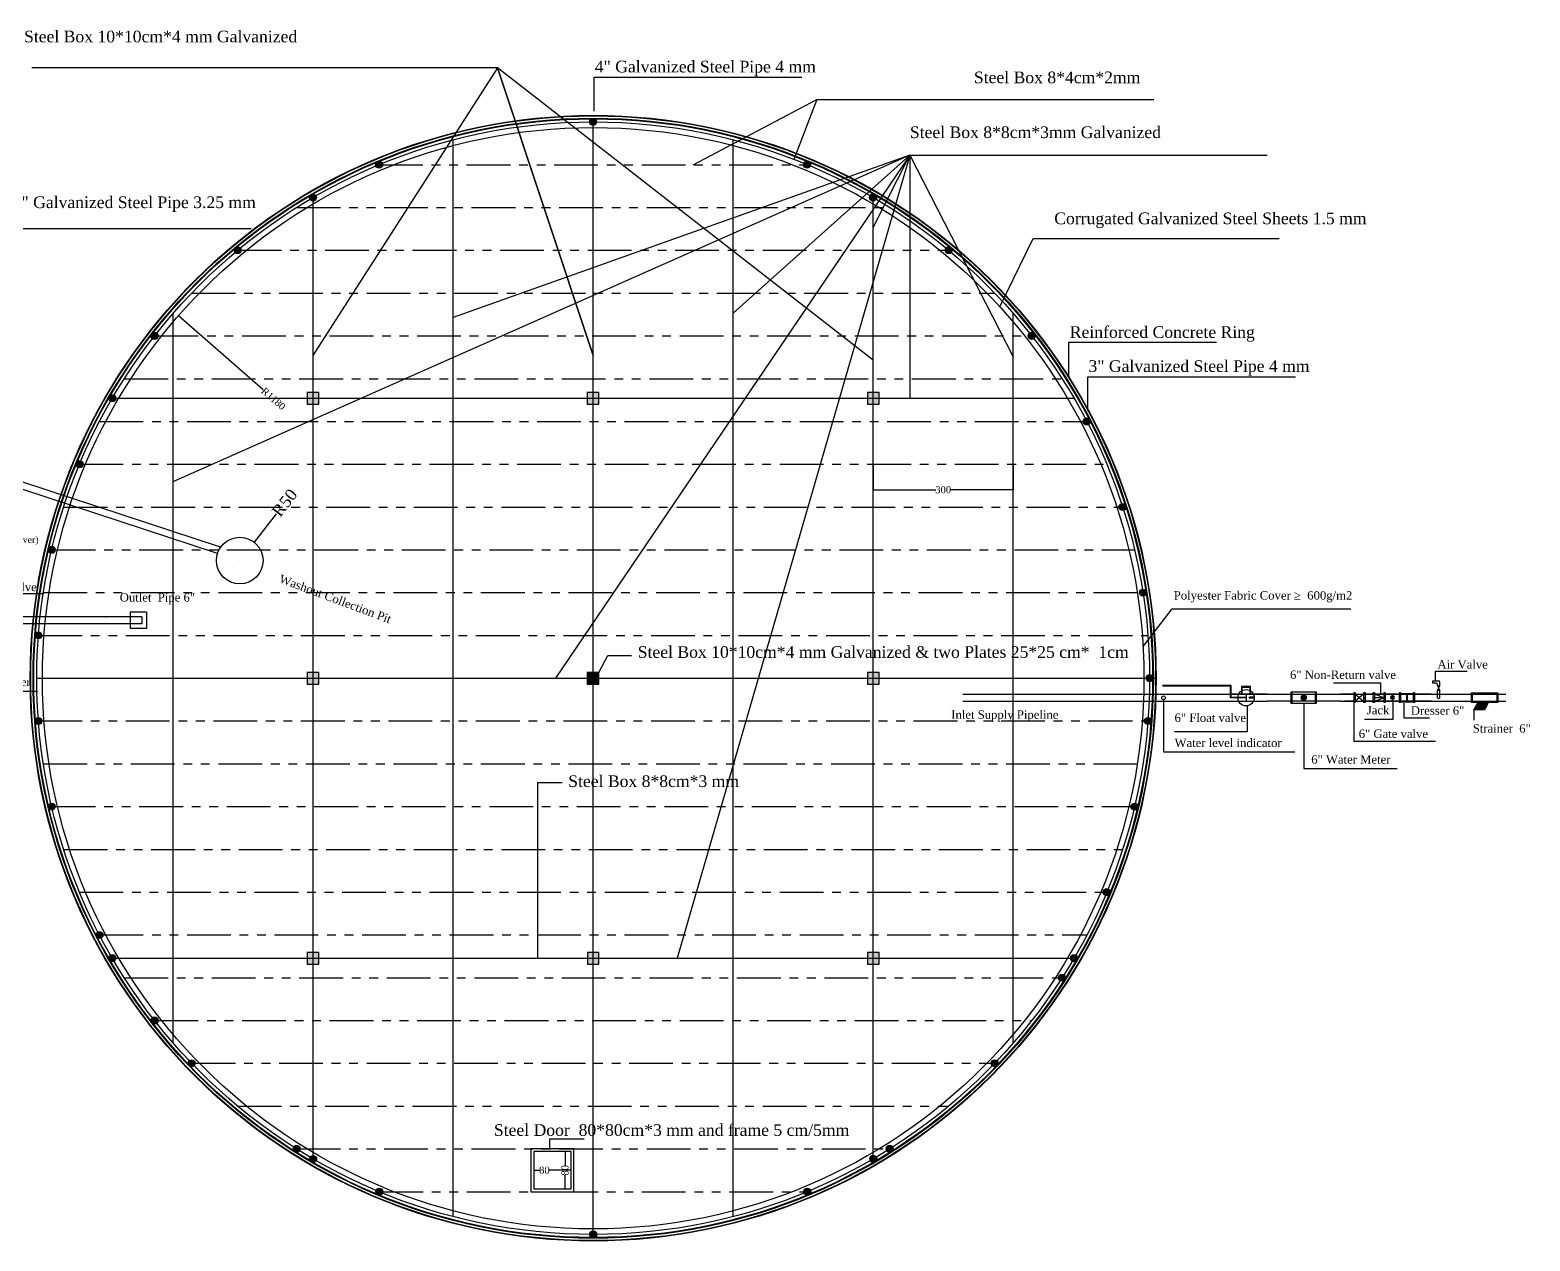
# Model space of a CAD drawing. Header units: centimetres. Extents: x 19229 to 51025, y 9487 to 24710.
# Drawn here: x 20858 to 24071, y 11426 to 14021 of the extents above; entities that cross this region are included whole.
import ezdxf

# ---------------------------------------------------------------- set-up
doc = ezdxf.new("R2010")
doc.units = ezdxf.units.CM
doc.linetypes.add('PHANTOM2', pattern=[1.25, 0.625, -0.125, 0.125, -0.125, 0.125, -0.125])
doc.layers.get('0').update_dxf_attribs({"linetype": 'CONTINUOUS'})
doc.layers.get('DEFPOINTS').update_dxf_attribs({"linetype": 'CONTINUOUS'})
doc.layers.add('DIM6', color=180, linetype='CONTINUOUS')
doc.styles.add('style2', font='times.ttf', dxfattribs={"height": 15})
doc.styles.add('style3', font='times.ttf', dxfattribs={"height": 25})
doc.dimstyles.get("Standard").update_dxf_attribs({"dimtxt": 15, "dimasz": 0.18, "dimexe": 0.18, "dimexo": 0.0625, "dimgap": 0.09, "dimtad": 0, "dimdec": 0, "dimzin": 0, "dimdsep": 46, "dimtxsty": 'style2', "dimcen": 0.09, "dimadec": 0, "dimazin": 0, "dimtfac": 1, "dimtdec": 0, "dimtofl": 0, "dimtmove": 0, "dimatfit": 3, "dimfxl": 1, "dimtolj": 1, "dimtzin": 0, "dimarcsym": 0})

# ---------------------------------------------------------------- blocks, each defined once
blk = doc.blocks.new('*D17')
at = {"color": 0, "lineweight": -2, "transparency": 16777216}
for p, q in [((21384.9, 12984.1), (21337.9, 12923.6)), ((21307, 12884), (21307.2, 12884)), ((21307.1, 12883.9), (21307.1, 12884.1))]:
    blk.add_line(p, q, dxfattribs=at)
at = {"color": 0, "transparency": 16777216}
blk.add_solid([(21337.9, 12923.6), (21337.9, 12923.6), (21337.8, 12923.5)], dxfattribs=at)
at = {"layer": 'DEFPOINTS', "color": 0, "transparency": 16777216}
for p in [(21337.8, 12923.5), (21307.1, 12884)]:
    blk.add_point(p, dxfattribs=at)
at = {"color": 0, "transparency": 16777216, "insert": (21403.2, 13007.7), "char_height": 25, "attachment_point": 5, "rotation": 52.1678, "style": 'style3'}
blk.add_mtext('\\A1;R50', dxfattribs=at)
blk = doc.blocks.new('*D18')
at = {"color": 0, "lineweight": -2, "transparency": 16777216}
blk.add_line((21357.3, 13249.9), (21175.9, 13408.6), dxfattribs=at)
at = {"color": 0, "transparency": 16777216}
blk.add_solid([(21176, 13408.6), (21175.9, 13408.5), (21175.8, 13408.7)], dxfattribs=at)
at = {"layer": 'DEFPOINTS', "color": 0, "transparency": 16777216}
for p in [(21175.8, 13408.7), (22064.1, 12631.9)]:
    blk.add_point(p, dxfattribs=at)
at = {"color": 0, "transparency": 16777216, "insert": (21379.2, 13230.8), "char_height": 15, "attachment_point": 5, "rotation": 318.8301, "style": 'style2'}
blk.add_mtext('\\A1;R1180', dxfattribs=at)
blk = doc.blocks.new('*D38')
at = {"color": 0, "lineweight": -2, "ltscale": 20, "transparency": 16777216}
for p, q in [((21936.8, 11577.5), (21936.8, 11577.8)), ((21936.9, 11577.7), (21949.6, 11577.7)), ((22016.6, 11577.7), (21969.8, 11577.7)), ((22016.8, 11577.5), (22016.8, 11577.8))]:
    blk.add_line(p, q, dxfattribs=at)
at = {"color": 0, "ltscale": 20, "transparency": 16777216}
for points in [[(21936.9, 11577.7), (21936.9, 11577.6), (21936.8, 11577.7)], [(22016.6, 11577.7), (22016.6, 11577.6), (22016.8, 11577.7)]]:
    blk.add_solid(points, dxfattribs=at)
at = {"layer": 'DEFPOINTS', "color": 0, "ltscale": 20, "transparency": 16777216}
for p in [(21936.8, 11577.4), (22016.8, 11577.7), (22016.8, 11577.4)]:
    blk.add_point(p, dxfattribs=at)
at = {"color": 0, "ltscale": 20, "transparency": 16777216, "insert": (21959.7, 11577.7), "char_height": 15, "attachment_point": 5, "style": 'style2'}
blk.add_mtext('\\A1;80', dxfattribs=at)
blk = doc.blocks.new('*D39')
at = {"color": 0, "lineweight": -2, "ltscale": 20, "transparency": 16777216}
for p, q in [((22003.9, 11617.4), (22003.8, 11617.4)), ((22003.9, 11617.2), (22003.9, 11587.5)), ((22003.9, 11537.4), (22003.8, 11537.4)), ((22003.9, 11537.6), (22003.9, 11567.3))]:
    blk.add_line(p, q, dxfattribs=at)
at = {"color": 0, "ltscale": 20, "transparency": 16777216}
for points in [[(22003.9, 11617.2), (22004, 11617.2), (22003.9, 11617.4)], [(22003.9, 11537.6), (22004, 11537.6), (22003.9, 11537.4)]]:
    blk.add_solid(points, dxfattribs=at)
at = {"layer": 'DEFPOINTS', "color": 0, "ltscale": 20, "transparency": 16777216}
for p in [(22003.9, 11617.4), (22003.9, 11537.4), (22003.9, 11537.4)]:
    blk.add_point(p, dxfattribs=at)
at = {"color": 0, "ltscale": 20, "transparency": 16777216, "insert": (22003.9, 11577.4), "char_height": 15, "attachment_point": 5, "rotation": 90, "style": 'style2'}
blk.add_mtext('\\A1;80', dxfattribs=at)
blk = doc.blocks.new('*D40')
at = {"color": 0, "lineweight": -2, "ltscale": 20, "transparency": 16777216}
for p, q in [((22664, 13090.3), (22664, 13035.5)), ((22964, 13090.3), (22964, 13035.5)), ((22664.2, 13035.7), (22798.2, 13035.7)), ((22963.8, 13035.7), (22829.9, 13035.7))]:
    blk.add_line(p, q, dxfattribs=at)
at = {"color": 0, "ltscale": 20, "transparency": 16777216}
for points in [[(22664.2, 13035.7), (22664.2, 13035.6), (22664, 13035.7)], [(22963.8, 13035.7), (22963.8, 13035.6), (22964, 13035.7)]]:
    blk.add_solid(points, dxfattribs=at)
at = {"layer": 'DEFPOINTS', "color": 0, "ltscale": 20, "transparency": 16777216}
for p in [(22664, 13090.4), (22964, 13090.4), (22964, 13035.7)]:
    blk.add_point(p, dxfattribs=at)
at = {"color": 0, "ltscale": 20, "transparency": 16777216, "insert": (22814, 13035.7), "char_height": 15, "attachment_point": 5, "style": 'style2'}
blk.add_mtext('\\A1;300', dxfattribs=at)

msp = doc.modelspace()

# ---------------------------------------------------------------- hatches: boundary and pattern name
h = msp.add_hatch(color=7)
h.dxf.hatch_style = 1
h.paths.add_polyline_path([(20864.3, 12631.9, 1), (23264.3, 12631.9, 1)])
h.paths.add_polyline_path([(23262.6, 12631.9, -1), (20865.6, 12631.9, -1)], flags=16)
h.paths.add_polyline_path([(23257.9, 12631.9, -1), (20870.2, 12631.9, -0.036452), (20882.9, 12805.3, -0.371592), (20878.9, 12809.8, -0.459332), (20884.2, 12814.4, -0.072993), (20986.4, 13145.7, -0.288614), (20983.8, 13149.9, -0.553319), (20990.5, 13154.1, -0.073006), (21185.8, 13440.6, -0.209137), (21184.3, 13444, -0.655456), (21192.1, 13447.4, -0.072997), (21463.2, 13663.6, -0.132121), (21462.6, 13665.9, -0.768134), (21471.2, 13668.2, -0.072995), (21794, 13794.8, -0.056618), (21793.9, 13795.9, -0.894573), (21803, 13796.9, -0.072977), (22148.7, 13822.8, -0.964195), (22158, 13822.4, -0.019198), (22158, 13822.1, -0.391341)], flags=0)
h.paths.add_polyline_path([(23244.1, 12631.9, -1), (20884.1, 12631.9, -1)], flags=0)
h.paths.add_polyline_path([(23115.6, 12631.9, -0.853835), (21064.2, 12306.4), (21046.7, 12314.2), (21055.1, 12332.3), (21056.2, 12331.9, -0.072463), (21012.5, 12631.9, -1)], flags=0)
h.paths.add_polyline_path([(22117.3, 12631.9, -1), (22011.3, 12631.9, -1)], flags=0)
h.paths.add_polyline_path([(22114.1, 12631.9, -1), (22014.1, 12631.9, -1)], flags=0)
h.paths.add_polyline_path([(22071.8, 12631.9, -1), (22056.8, 12631.9, -1)], flags=0)
h.paths.add_polyline_path([(22280.8, 12405.5), (22543.2, 12131.7), (22563.6, 12151.3), (22301.2, 12425.1)], flags=8)
h.paths.add_polyline_path([(22350.1, 12485.6), (22542.2, 12348.8), (22563.2, 12378.3), (22371.1, 12515.1)], flags=8)
h.paths.add_polyline_path([(21297.6, 12907), (21538.8, 12816.9), (21548.7, 12843.4), (21307.5, 12933.5)], flags=8)
at = {"ltscale": 100}
h = msp.add_hatch(color=7, dxfattribs=at)
h.dxf.hatch_style = 1
h.paths.add_polyline_path([(22071.4, 13823.9, 1), (22056.4, 13823.9, 1)])
h = msp.add_hatch(color=7, dxfattribs=at)
h.dxf.hatch_style = 1
h.paths.add_polyline_path([(21613.1, 13732.2, 1), (21598.1, 13732.2, 1)])
h = msp.add_hatch(color=7, dxfattribs=at)
h.dxf.hatch_style = 1
h.paths.add_polyline_path([(22530, 13732.2, 1), (22515, 13732.2, 1)])
h = msp.add_hatch(color=7, dxfattribs=at)
h.dxf.hatch_style = 1
h.paths.add_polyline_path([(21471.4, 13661.8, 1), (21456.4, 13661.8, 1)])
h = msp.add_hatch(color=7, dxfattribs=at)
h.dxf.hatch_style = 1
h.paths.add_polyline_path([(22671.4, 13662, 1), (22656.4, 13662, 1)])
h = msp.add_hatch(color=7, dxfattribs=at)
h.dxf.hatch_style = 1
h.paths.add_polyline_path([(21309.9, 13548.8, 1), (21294.9, 13548.8, 1)])
h = msp.add_hatch(color=7, dxfattribs=at)
h.dxf.hatch_style = 1
h.paths.add_polyline_path([(22833.2, 13548.8, 1), (22818.2, 13548.8, 1)])
h = msp.add_hatch(color=7, dxfattribs=at)
h.dxf.hatch_style = 1
h.paths.add_polyline_path([(21132, 13365.4, 1), (21117, 13365.4, 1)])
h = msp.add_hatch(color=7, dxfattribs=at)
h.dxf.hatch_style = 1
h.paths.add_polyline_path([(23011.1, 13365.4, 1), (22996.1, 13365.4, 1)])
h = msp.add_hatch(color=7, dxfattribs=at)
h.dxf.hatch_style = 1
h.paths.add_polyline_path([(22676.5, 13244.4), (22664, 13244.4), (22664, 13231.9), (22676.5, 13231.9)])
h.paths.add_polyline_path([(22664, 13244.4), (22651.5, 13244.4), (22651.5, 13231.9), (22664, 13231.9)])
h.paths.add_polyline_path([(22664, 13231.9), (22651.5, 13231.9), (22651.5, 13219.4), (22664, 13219.4)])
h.paths.add_polyline_path([(22676.5, 13231.9), (22664, 13231.9), (22664, 13219.4), (22676.5, 13219.4)])
h.paths.add_polyline_path([(22076.5, 13231.9), (22051.5, 13231.9), (22051.5, 13219.4), (22076.5, 13219.4)])
h.paths.add_polyline_path([(22076.5, 13244.4), (22051.5, 13244.4), (22051.5, 13231.9), (22076.5, 13231.9)])
h.paths.add_polyline_path([(21464, 13244.3), (21451.5, 13244.3), (21451.5, 13231.9), (21464, 13231.9)])
h.paths.add_polyline_path([(21476.5, 13244.3), (21464, 13244.3), (21464, 13231.9), (21476.5, 13231.9)])
h.paths.add_polyline_path([(21476.5, 13231.9), (21464, 13231.9), (21464, 13219.3), (21476.5, 13219.3)])
h.paths.add_polyline_path([(21464, 13231.9), (21451.5, 13231.9), (21451.5, 13219.3), (21464, 13219.3)])
h.paths.add_polyline_path([(21476.6, 12631.9), (21464.1, 12631.9), (21464.1, 12619.4), (21476.6, 12619.4)])
h.paths.add_polyline_path([(21476.6, 12644.4), (21464.1, 12644.4), (21464.1, 12631.9), (21476.6, 12631.9)])
h.paths.add_polyline_path([(21464.1, 12644.4), (21451.6, 12644.4), (21451.6, 12631.9), (21464.1, 12631.9)])
h.paths.add_polyline_path([(21464.1, 12631.9), (21451.6, 12631.9), (21451.6, 12619.4), (21464.1, 12619.4)])
h.paths.add_polyline_path([(22676.6, 12031.9), (22664.1, 12031.9), (22664.2, 12019.4), (22676.6, 12019.4)])
h.paths.add_polyline_path([(22676.6, 12044.4), (22664.1, 12044.4), (22664.1, 12031.9), (22676.6, 12031.9)])
h.paths.add_polyline_path([(22664.1, 12044.4), (22651.7, 12044.4), (22651.7, 12031.9), (22664.1, 12031.9)])
h.paths.add_polyline_path([(22664.1, 12031.9), (22651.7, 12031.9), (22651.7, 12019.4), (22664.2, 12019.4)])
h.paths.add_polyline_path([(22076.6, 12031.9), (22051.7, 12031.9), (22051.7, 12019.4), (22076.6, 12019.4)])
h.paths.add_polyline_path([(22076.6, 12044.4), (22051.7, 12044.4), (22051.7, 12031.9), (22076.6, 12031.9)])
h.paths.add_polyline_path([(21476.6, 12031.9), (21464.1, 12031.9), (21464.2, 12019.4), (21476.6, 12019.4)])
h.paths.add_polyline_path([(21476.6, 12044.4), (21464.1, 12044.4), (21464.1, 12031.9), (21476.6, 12031.9)])
h.paths.add_polyline_path([(21464.1, 12044.4), (21451.7, 12044.4), (21451.7, 12031.9), (21464.1, 12031.9)])
h.paths.add_polyline_path([(21464.1, 12031.9), (21451.7, 12031.9), (21451.7, 12019.4), (21464.2, 12019.4)])
h.paths.add_polyline_path([(22076.6, 12644.4), (22051.6, 12644.4), (22051.6, 12631.9), (22056.8, 12631.9, -1), (22071.8, 12631.9), (22076.6, 12631.9)])
h.paths.add_polyline_path([(22676.6, 12644.4), (22664.1, 12644.4), (22664.1, 12631.9), (22676.6, 12631.9)])
h.paths.add_polyline_path([(22664.1, 12644.4), (22651.6, 12644.4), (22651.6, 12631.9), (22664.1, 12631.9)])
h.paths.add_polyline_path([(22664.1, 12631.9), (22651.6, 12631.9), (22651.6, 12619.4), (22664.1, 12619.4)])
h.paths.add_polyline_path([(22676.6, 12631.9), (22664.1, 12631.9), (22664.1, 12619.4), (22676.6, 12619.4)])
h = msp.add_hatch(color=7, dxfattribs=at)
h.dxf.hatch_style = 1
h.paths.add_polyline_path([(21041.6, 13231.9, 1), (21026.6, 13231.9, 1)])
h = msp.add_hatch(color=7, dxfattribs=at)
h.dxf.hatch_style = 1
h.paths.add_polyline_path([(23129, 13182, 1), (23114, 13182, 1)])
h = msp.add_hatch(color=7, dxfattribs=at)
h.dxf.hatch_style = 1
h.paths.add_polyline_path([(20971.3, 13090.4, 1), (20956.3, 13090.4, 1)])
h = msp.add_hatch(color=7, dxfattribs=at)
h.dxf.hatch_style = 1
h.paths.add_polyline_path([(23205.7, 12998.7, 1), (23190.7, 12998.7, 1)])
h = msp.add_hatch(color=7, dxfattribs=at)
h.dxf.hatch_style = 1
h.paths.add_polyline_path([(20911.7, 12907, 1), (20896.7, 12907, 1)])
h = msp.add_hatch(color=7, dxfattribs=at)
h.dxf.hatch_style = 1
h.paths.add_polyline_path([(23249.4, 12815.3, 1), (23234.4, 12815.3, 1)])
h = msp.add_hatch(color=7, dxfattribs=at)
h.dxf.hatch_style = 1
h.paths.add_polyline_path([(20883.1, 12723.6, 1), (20868.1, 12723.6, 1)])
h = msp.add_hatch(color=7, dxfattribs=at)
h.dxf.hatch_style = 1
h.paths.add_polyline_path([(22076.6, 12631.9), (22051.6, 12631.9), (22051.6, 12619.4), (22076.6, 12619.4)])
h.paths.add_polyline_path([(22076.6, 12644.4), (22051.6, 12644.4), (22051.6, 12631.9), (22076.6, 12631.9)])
h = msp.add_hatch(color=7, dxfattribs=at)
h.dxf.hatch_style = 1
h.paths.add_polyline_path([(23263.6, 12631.9, 1), (23248.6, 12631.9, 1)])
h = msp.add_hatch()
h.set_pattern_fill('AR-SAND', scale=0.05)
h.set_pattern_definition([(37.5, (-149.3201, -61.19), (-0.08000156, 2.44706619), [0, -1.9304, 0, -2.159, 0, -2.06375]), (7.5, (-149.32, -61.19), (2.2476164, 3.5841255), [0, -1.0414, 0, -1.7399, 0, -0.66675]), (327.5, (-150.8822, -61.19), (3.95496185, 0.00718592), [0, -0.635, 0, -2.286, 0, -2.9845]), (317.5, (-150.8822, -61.19), (3.81778226, 1.1146466), [0, -0.3175, 0, -1.4986, 0, -1.7145])])
h.paths.add_polyline_path([(23979.2, 12578.6), (23961, 12578.6), (23954.2, 12565.9), (23972.4, 12565.9)])
h = msp.add_hatch(color=7, dxfattribs=at)
h.dxf.hatch_style = 1
h.paths.add_polyline_path([(20883.1, 12540.2, 1), (20868.1, 12540.2, 1)])
h = msp.add_hatch(color=7, dxfattribs=at)
h.dxf.hatch_style = 1
h.paths.add_polyline_path([(23260, 12540.2, 1), (23245, 12540.2, 1)])
h = msp.add_hatch(color=7, dxfattribs=at)
h.dxf.hatch_style = 1
h.paths.add_polyline_path([(20911.7, 12356.8, 1), (20896.7, 12356.8, 1)])
h = msp.add_hatch(color=7, dxfattribs=at)
h.dxf.hatch_style = 1
h.paths.add_polyline_path([(23231.4, 12356.8, 1), (23216.4, 12356.8, 1)])
h = msp.add_hatch(color=7, dxfattribs=at)
h.dxf.hatch_style = 1
h.paths.add_polyline_path([(23171.9, 12173.4, 1), (23156.9, 12173.4, 1)])
h = msp.add_hatch(color=7, dxfattribs=at)
h.dxf.hatch_style = 1
h.paths.add_polyline_path([(21014.1, 12081.7, 1), (20999.1, 12081.7, 1)])
h = msp.add_hatch(color=7, dxfattribs=at)
h.dxf.hatch_style = 1
h.paths.add_polyline_path([(21041.6, 12031.9, 1), (21026.6, 12031.9, 1)])
h = msp.add_hatch(color=7, dxfattribs=at)
h.dxf.hatch_style = 1
h.paths.add_polyline_path([(23101.6, 12031.9, 1), (23086.6, 12031.9, 1)])
h = msp.add_hatch(color=7, dxfattribs=at)
h.dxf.hatch_style = 1
h.paths.add_polyline_path([(23076, 11990, 1), (23061, 11990, 1)])
h = msp.add_hatch(color=7, dxfattribs=at)
h.dxf.hatch_style = 1
h.paths.add_polyline_path([(21132, 11898.4, 1), (21117, 11898.4, 1)])
h = msp.add_hatch(color=7, dxfattribs=at)
h.dxf.hatch_style = 1
h.paths.add_polyline_path([(21211.4, 11806.7, 1), (21196.4, 11806.7, 1)])
h = msp.add_hatch(color=7, dxfattribs=at)
h.dxf.hatch_style = 1
h.paths.add_polyline_path([(22931.7, 11806.7, 1), (22916.7, 11806.7, 1)])
h = msp.add_hatch(color=7, dxfattribs=at)
h.dxf.hatch_style = 1
h.paths.add_polyline_path([(21436.3, 11623.3, 1), (21421.3, 11623.3, 1)])
h = msp.add_hatch(color=7, dxfattribs=at)
h.dxf.hatch_style = 1
h.paths.add_polyline_path([(21471.7, 11601.8, 1), (21456.7, 11601.8, 1)])
h = msp.add_hatch(color=7, dxfattribs=at)
h.dxf.hatch_style = 1
h.paths.add_polyline_path([(22671.7, 11602, 1), (22656.7, 11602, 1)])
h = msp.add_hatch(color=7, dxfattribs=at)
h.dxf.hatch_style = 1
h.paths.add_polyline_path([(22706.8, 11623.3, 1), (22691.8, 11623.3, 1)])
h = msp.add_hatch(color=7, dxfattribs=at)
h.dxf.hatch_style = 1
h.paths.add_polyline_path([(21613.4, 11531.6, 1), (21598.4, 11531.6, 1)])
h = msp.add_hatch(color=7, dxfattribs=at)
h.dxf.hatch_style = 1
h.paths.add_polyline_path([(22530.3, 11531.6, 1), (22515.3, 11531.6, 1)])
h = msp.add_hatch(color=7, dxfattribs=at)
h.dxf.hatch_style = 1
h.paths.add_polyline_path([(22071.7, 11439.9, 1), (22056.7, 11439.9, 1)])
at = {"layer": 'DIM6', "linetype": 'Continuous', "lineweight": 50}
h = msp.add_hatch(color=7, dxfattribs=at)
edge = h.paths.add_edge_path()
edge.add_arc((23776.6, 12590.4), 3.34, 0, 360)

# ---------------------------------------------------------------- linework, layer by layer
at = {"color": 7, "ltscale": 20}
for p, q in [((21859.3, 13939.7), (20861.4, 13939.7)), ((21859.3, 13939.7), (21463.9, 13323.4)), ((22664, 13313.3), (21859.3, 13939.7)), ((21859.3, 13939.7), (22064, 13323.4)), ((22064, 13323.4), (21859.3, 13939.7)), ((22543.5, 13871.6), (22494, 13743.7)), ((22543.5, 13871.6), (23265.5, 13871.6)), ((22742.3, 13752.3), (21163.9, 13052.8)), ((22742.3, 13752.3), (21764, 13404.9)), ((22742.3, 13752.3), (21983.7, 12631.9)), ((22742.3, 13752.3), (22243.9, 12031.9)), ((22742.3, 13752.3), (22364, 13414.3)), ((22742.3, 13752.3), (22964, 13320.4)), ((22742.3, 13752.3), (22742.3, 13231.9)), ((21463.9, 13661.8), (21463.9, 11592.8)), ((21163.9, 13413.3), (21163.9, 11850.5)), ((23242.1, 12699.6), (23304.3, 12780.4)), ((23304.3, 12780.4), (23687.4, 12780.4)), ((22064.3, 12631.9), (23269.1, 12631.9)), ((21945, 12408.4), (21997.6, 12408.4)), ((21945, 12408.4), (21945, 12031.9)), ((21971.6, 11623.4), (21971.6, 11644.7)), ((21971.6, 11644.7), (22044.7, 11644.7)), ((21468.9, 11591.6), (21468.9, 11590)), ((21468.9, 11591.6), (21468.9, 11590))]:
    msp.add_line(p, q, dxfattribs=at)
at = {"color": 7}
for p, q in [((22066.4, 13847), (22066.4, 13919.8)), ((22064.2, 11431.9), (22063.9, 13823.9)), ((21764.2, 11478.2), (21763.9, 13785.5)), ((22364.2, 11478.3), (22363.9, 13785.6)), ((22664.2, 11592.6), (22663.9, 13662)), ((20750.1, 13595.8), (21331.4, 13595.8)), ((22935.6, 13427.4), (23006.5, 13573.8)), ((23006.5, 13573.8), (23533.7, 13573.8)), ((22964.2, 11850.4), (22964, 13413.6)), ((23083, 13276.6), (23083, 13352)), ((23083, 13352), (23399.8, 13352)), ((23124, 13205.1), (23124, 13278)), ((21034.1, 13231.9), (23094.1, 13231.9)), ((21266, 12912.4), (20589.7, 13135.4)), ((21259.4, 12898.8), (20589.7, 13119.6)), ((20820, 12813.3), (20887.6, 12813.3)), ((21097.2, 12763.7), (20517.2, 12763.7)), ((21082.2, 12763.7), (20517.2, 12763.7)), ((21107.2, 12773.7), (21072.2, 12773.7)), ((21072.2, 12773.7), (21072.2, 12738.7)), ((21097.2, 12763.7), (21097.2, 12748.7)), ((21107.2, 12773.7), (21107.2, 12738.7)), ((21097.2, 12748.7), (20349.7, 12748.7)), ((21107.2, 12738.7), (21072.2, 12738.7)), ((20872.1, 12631.9), (23256.1, 12631.9)), ((22064.1, 12631.9), (22064.3, 12631.9)), ((22064.1, 12631.9), (22064.3, 12631.9)), ((23868.9, 12647.3), (23936.5, 12647.3)), ((20673.4, 12604.2), (20873.5, 12604.2)), ((22855.8, 12597.6), (23507.8, 12597.6)), ((23430.9, 12616.3), (23283.8, 12616.3)), ((23429.6, 12615), (23283.8, 12615)), ((23429.6, 12589.5), (23429.6, 12615)), ((23430.9, 12590.8), (23430.9, 12616.3)), ((23472.4, 12614.3), (23452.9, 12614.3)), ((23452.9, 12614.3), (23452.9, 12599.9)), ((23453.9, 12612.9), (23470.9, 12612.9)), ((23453.9, 12612.9), (23453.9, 12599.9)), ((23462.9, 12614.3), (23462.9, 12612.9)), ((23462.9, 12614.3), (23467.9, 12612.9)), ((23467.9, 12614.3), (23462.9, 12612.9)), ((23462.9, 12597.6), (23462.9, 12582.6)), ((23467.9, 12614.3), (23467.9, 12612.9)), ((23467.9, 12612.9), (23467.9, 12614.3)), ((23470.9, 12612.9), (23470.9, 12600)), ((23472.4, 12600), (23472.4, 12614.3)), ((23507.8, 12597.6), (23665, 12597.6)), ((23559.4, 12602.6), (23613.4, 12602.6)), ((23559.4, 12577.6), (23559.4, 12602.6)), ((23561.4, 12577.6), (23561.4, 12602.6)), ((23611.4, 12577.6), (23611.4, 12602.6)), ((23613.4, 12577.6), (23613.4, 12602.6)), ((23751.2, 12621.1), (23650.1, 12621.1)), ((23665, 12597.6), (24019.4, 12597.6)), ((23793.9, 12599.3), (23820.9, 12599.3)), ((23806.2, 12597.6), (23806.2, 12582.6)), ((23807.2, 12597.6), (23807.2, 12582.6)), ((23808.2, 12597.6), (23808.2, 12582.6)), ((22855.8, 12582.6), (23507.8, 12582.6)), ((23286.2, 12585.9), (23286.2, 12474.2)), ((23462.9, 12589.5), (23429.6, 12589.5)), ((23462.9, 12590.8), (23430.9, 12590.8)), ((23465.5, 12572.8), (23465.5, 12517.1)), ((23480.3, 12591.4), (23470, 12591.4)), ((23480.3, 12588.9), (23470, 12588.9)), ((23665, 12582.6), (23507.8, 12582.6)), ((23613.4, 12577.6), (23559.4, 12577.6)), ((23581, 12590.1), (23584, 12590.1)), ((23584, 12590.1), (23581, 12590.1)), ((23581, 12590.1), (23584, 12590.1)), ((23584.3, 12591.3), (23581.7, 12592.8)), ((23581.7, 12592.8), (23584.3, 12591.3)), ((23584.3, 12588.9), (23581.7, 12587.4)), ((23581.7, 12587.4), (23584.3, 12588.9)), ((23585.2, 12592.2), (23583.7, 12594.8)), ((23583.7, 12594.8), (23585.2, 12592.2)), ((23583.7, 12585.4), (23585.2, 12588)), ((23586.4, 12592.5), (23586.4, 12595.5)), ((23586.4, 12592.5), (23586.4, 12595.5)), ((23586.4, 12584.7), (23586.4, 12587.7)), ((23586.4, 12587.7), (23586.4, 12584.7)), ((23586.4, 12577.6), (23586.4, 12438.2)), ((23587.6, 12592.2), (23589.1, 12594.8)), ((23589.1, 12594.8), (23587.6, 12592.2)), ((23587.6, 12588), (23589.1, 12585.4)), ((23589.1, 12585.4), (23587.6, 12588)), ((23588.5, 12591.3), (23591.1, 12592.8)), ((23588.5, 12588.9), (23591.1, 12587.4)), ((23591.1, 12587.4), (23588.5, 12588.9)), ((23588.8, 12590.1), (23591.8, 12590.1)), ((23591.8, 12590.1), (23588.8, 12590.1)), ((23665, 12582.6), (24019.4, 12582.6)), ((23693.9, 12579.6), (23693.9, 12496.3)), ((23777, 12587.1), (23777, 12543.1)), ((23793.9, 12580.9), (23820.9, 12580.9)), ((23800.7, 12578.1), (23800.7, 12546.8)), ((23777, 12543.1), (23716.3, 12543.1)), ((23800.7, 12546.8), (23855.8, 12546.8)), ((23950.9, 12563.9), (23950.9, 12541.7)), ((23465.5, 12517.1), (23309.6, 12517.1)), ((23286.2, 12474.2), (23567.5, 12474.2)), ((23868.9, 12496.3), (23693.9, 12496.3)), ((23586.4, 12438.2), (23786.4, 12438.2)), ((21034.1, 12031.9), (23094.1, 12031.9)), ((23101.6, 12031.9), (23103.5, 12031.9))]:
    msp.add_line(p, q, dxfattribs=at)
at = {"color": 7, "ltscale": 100}
for p, q in [((22066.4, 13919.8), (22511, 13919.8)), ((22278.5, 13732.2), (22543.5, 13871.6)), ((22663.9, 13597.8), (22742.3, 13752.3)), ((22742.3, 13752.3), (23507.9, 13752.3)), ((23124, 13278), (23568.6, 13278)), ((22076.6, 12644.4), (22095.6, 12680.4)), ((22095.6, 12680.4), (22146.5, 12680.4))]:
    msp.add_line(p, q, dxfattribs=at)
at = {"color": 7, "linetype": 'PHANTOM2', "ltscale": 150}
for p, q in [((21605.6, 13732.2), (22522.5, 13732.2)), ((21428.8, 13640.5), (22699.3, 13640.5)), ((21302.4, 13548.8), (22825.7, 13548.8)), ((21203.9, 13457.1), (22924.2, 13457.1)), ((21124.5, 13365.4), (23003.6, 13365.4)), ((21059.6, 13273.7), (23068.5, 13273.7)), ((21006.6, 13182), (23121.5, 13182)), ((20963.8, 13090.4), (23164.4, 13090.4)), ((20929.9, 12998.7), (23198.2, 12998.7)), ((20904.2, 12907), (23223.9, 12907)), ((20886.3, 12815.3), (23241.9, 12815.3)), ((20875.6, 12723.6), (23252.5, 12723.6)), ((20875.6, 12540.2), (23252.5, 12540.2)), ((20886.3, 12448.5), (23241.9, 12448.5)), ((20904.2, 12356.8), (23223.9, 12356.8)), ((20929.9, 12265.1), (23198.2, 12265.1)), ((20963.8, 12173.4), (23164.4, 12173.4)), ((21006.6, 12081.7), (23121.5, 12081.7)), ((21059.6, 11990), (23068.5, 11990)), ((21124.5, 11898.4), (23003.6, 11898.4)), ((21203.9, 11806.7), (22924.2, 11806.7)), ((21302.4, 11715), (22825.7, 11715)), ((21428.8, 11623.3), (22699.3, 11623.3)), ((21605.9, 11531.6), (22522.8, 11531.6))]:
    msp.add_line(p, q, dxfattribs=at)
at = {"color": 7}
for points in [[(21451.5, 13219.3), (21476.5, 13219.3), (21476.5, 13244.3), (21451.5, 13244.3)], [(22051.5, 13219.4), (22076.5, 13219.4), (22076.5, 13244.4), (22051.5, 13244.4)], [(22651.5, 13219.4), (22676.5, 13219.4), (22676.5, 13244.4), (22651.5, 13244.4)], [(21451.6, 12619.4), (21476.6, 12619.4), (21476.6, 12644.4), (21451.6, 12644.4)], [(22051.6, 12619.4), (22076.6, 12619.4), (22076.6, 12644.4), (22051.6, 12644.4)], [(22651.6, 12619.4), (22676.6, 12619.4), (22676.6, 12644.4), (22651.6, 12644.4)], [(23945, 12580.6), (24002.9, 12580.6), (24002.9, 12599.6), (23945, 12599.6)], [(23947, 12582.6), (24000.9, 12582.6), (24000.9, 12597.6), (23947, 12597.6)], [(23585.3, 12589.6), (23587.5, 12589.6), (23587.5, 12590.9), (23585.3, 12590.9)], [(23950.9, 12563.9), (23959.8, 12580.6), (23982.5, 12580.6), (23973.6, 12563.9)], [(23950.9, 12563.9), (23959.8, 12580.6), (23982.5, 12580.6), (23973.6, 12563.9)], [(23959.8, 12580.6), (23982.5, 12580.6), (23973.6, 12563.9), (23950.9, 12563.9)], [(23954.2, 12565.9), (23961, 12578.6), (23979.2, 12578.6), (23972.4, 12565.9)], [(21451.7, 12019.4), (21476.6, 12019.4), (21476.6, 12044.4), (21451.7, 12044.4)], [(22051.7, 12019.4), (22076.6, 12019.4), (22076.6, 12044.4), (22051.7, 12044.4)], [(22651.7, 12019.4), (22676.6, 12019.4), (22676.6, 12044.4), (22651.7, 12044.4)]]:
    msp.add_lwpolyline(points, close=True, dxfattribs=at)
at = {"color": 7, "ltscale": 20}
for points in [[(21930.8, 11531.4), (22022.8, 11531.4), (22022.8, 11623.4), (21930.8, 11623.4)], [(21936.8, 11537.4), (22016.8, 11537.4), (22016.8, 11617.4), (21936.8, 11617.4)]]:
    msp.add_lwpolyline(points, close=True, dxfattribs=at)
at = {"color": 7}
for centre, radius in [((22064.1, 12631.9), 1206), ((22064.1, 12631.9), 1205), ((22064.3, 12631.9), 1200), ((22064.1, 12631.9), 1198.5), ((22064.1, 12631.9), 1192), ((22064.1, 12631.9), 1180), ((21307.1, 12884), 50), ((23462.9, 12590.1), 17.5), ((23286.2, 12589.9), 3.98), ((23471.3, 12590.1), 1.79), ((23586.4, 12590.1), 5.39), ((23586.4, 12590.1), 2.39)]:
    msp.add_circle(centre, radius, dxfattribs=at)
at = {"color": 7, "ltscale": 100}
for centre in [(22063.9, 13823.9), (21605.6, 13732.2), (22522.5, 13732.2), (21463.9, 13661.8), (22663.9, 13662), (21302.4, 13548.8), (22825.7, 13548.8), (21124.5, 13365.4), (23003.6, 13365.4), (21034.1, 13231.9), (23121.5, 13182), (20963.8, 13090.4), (23198.2, 12998.7), (20904.2, 12907), (23241.9, 12815.3), (20875.6, 12723.6), (23256.1, 12631.9), (20875.6, 12540.2), (23252.5, 12540.2), (20904.2, 12356.8), (23223.9, 12356.8), (23164.4, 12173.4), (21006.6, 12081.7), (21034.1, 12031.9), (23094.1, 12031.9), (23068.5, 11990), (21124.5, 11898.4), (21203.9, 11806.7), (22924.2, 11806.7), (21428.8, 11623.3), (21464.2, 11601.8), (22664.2, 11602), (22699.3, 11623.3), (21605.9, 11531.6), (22522.8, 11531.6), (22064.2, 11439.9)]:
    msp.add_circle(centre, 7.5, dxfattribs=at)
at = {"color": 7}
for p in [(22063.9, 13732.2), (22063.9, 13640.5), (22064, 13548.8), (22064, 13457.1), (22064, 13365.4), (22064, 13273.7), (22064, 13182), (22064, 13090.4), (22064, 12998.7), (22064, 12907), (22064, 12815.3), (21020.8, 12763.7), (22064.1, 12723.6), (22064.1, 12631.9), (22064.1, 12631.9), (23581, 12590.1), (23581.7, 12592.8), (23581.7, 12587.4), (23583.7, 12594.8), (23583.7, 12585.4), (23586.4, 12595.5), (23586.4, 12584.7), (23589.1, 12594.8), (23589.1, 12585.4), (23591.1, 12592.8), (23591.1, 12587.4), (23591.8, 12590.1), (22064.1, 12540.2), (22064.1, 12448.5), (22064.1, 12356.8), (22064.1, 12265.1), (22064.1, 12173.4), (22064.1, 12081.7), (22064.2, 11990), (22064.2, 11898.4), (22064.2, 11806.7), (22064.2, 11715), (22064.2, 11623.3), (22064.2, 11531.6)]:
    msp.add_point(p, dxfattribs=at)
at = {"layer": 'DIM6', "color": 7, "linetype": 'Continuous'}
for p, q in [((23868.9, 12626.1), (23868.9, 12647.3)), ((23507.8, 12597.6), (23431.7, 12597.6)), ((23696.9, 12597.6), (23665, 12597.6)), ((23696.9, 12600.6), (23693.9, 12600.6)), ((23693.9, 12600.6), (23693.9, 12579.6)), ((23696.9, 12600.6), (23696.9, 12579.6)), ((23696.9, 12597.6), (23714.7, 12582.6)), ((23714.7, 12597.6), (23696.9, 12582.6)), ((23717.7, 12600.6), (23714.7, 12600.6)), ((23714.7, 12600.6), (23714.7, 12579.6)), ((23787.7, 12597.6), (23714.7, 12597.6)), ((23717.7, 12600.6), (23717.7, 12579.6)), ((23734.7, 12600.6), (23734.7, 12579.6)), ((23737.7, 12600.6), (23734.7, 12600.6)), ((23737.7, 12600.6), (23737.7, 12579.6)), ((23757.7, 12590.1), (23737.7, 12597.6)), ((23751.2, 12597.6), (23751.2, 12621.1)), ((23757.7, 12600.6), (23757.7, 12579.6)), ((23760.7, 12600.6), (23757.7, 12600.6)), ((23760.7, 12600.6), (23760.7, 12579.6)), ((23790.9, 12600.6), (23790.9, 12579.6)), ((23793.9, 12600.6), (23790.9, 12600.6)), ((23792.7, 12610.2), (23792.7, 12610.2)), ((23859.2, 12597.6), (23792.7, 12597.6)), ((23793.9, 12600.6), (23793.9, 12579.6)), ((23820.9, 12600.6), (23820.9, 12579.6)), ((23823.9, 12600.6), (23820.9, 12600.6)), ((23823.9, 12600.6), (23823.9, 12579.6)), ((23862.9, 12621.1), (23862.9, 12626.1)), ((23862.9, 12626.1), (23874.9, 12626.1)), ((23869.9, 12621.1), (23862.9, 12621.1)), ((23872.9, 12615.2), (23872.9, 12618.1)), ((23877.9, 12615.2), (23872.9, 12615.2)), ((23872.9, 12615.2), (23877.9, 12605.2)), ((23872.9, 12605.2), (23877.9, 12615.2)), ((23872.9, 12590.1), (23872.9, 12605.2)), ((23877.9, 12605.2), (23872.9, 12605.2)), ((23877.9, 12605.2), (23872.9, 12605.2)), ((23877.9, 12615.2), (23877.9, 12623.1)), ((23877.9, 12590.1), (23877.9, 12605.2)), ((23696.9, 12582.6), (23674.1, 12582.6)), ((23696.9, 12579.6), (23693.9, 12579.6)), ((23717.7, 12590.1), (23714.7, 12590.1)), ((23859.2, 12582.6), (23714.7, 12582.6)), ((23717.7, 12579.6), (23714.7, 12579.6)), ((23760.7, 12590.1), (23734.7, 12590.1)), ((23737.7, 12579.6), (23734.7, 12579.6)), ((23737.7, 12582.6), (23757.7, 12590.1)), ((23760.7, 12579.6), (23757.7, 12579.6)), ((23793.9, 12579.6), (23790.9, 12579.6)), ((23823.9, 12579.6), (23820.9, 12579.6))]:
    msp.add_line(p, q, dxfattribs=at)
at = {"layer": 'DIM6', "color": 7, "linetype": 'Continuous', "lineweight": 50}
msp.add_circle((23776.6, 12590.4), 3.34, dxfattribs=at)
at = {"layer": 'DIM6', "color": 7, "linetype": 'Continuous'}
for centre, radius, start, end in [((23869.9, 12618.1), 3, 0, 90), ((23874.9, 12623.1), 3, 0, 90), ((23875.4, 12590.8), 2.59, 195.0718, 344.9282)]:
    msp.add_arc(centre, radius, start, end, dxfattribs=at)

# ---------------------------------------------------------------- texts
at = {"color": 7, "style": 'style3'}
for s, height, p in [('Steel Box 10*10cm*4 mm Galvanized ', 25, (20844.9, 13994.4)), ('4" Galvanized Steel Pipe 4 mm', 25, (22067.6, 13930)), ('Steel Box 8*4cm*2mm ', 25, (22879.8, 13906.8)), ('Steel Box 8*8cm*3mm Galvanized', 25, (22742.6, 13789.3)), (' Ring 1" Galvanized Steel Pipe 3.25 mm', 25, (20728.3, 13639.3)), ('Corrugated Galvanized Steel Sheets 1.5 mm', 25, (23051.9, 13604.7)), ('Reinforced Concrete Ring', 25, (23085.3, 13361.1)), ('3" Galvanized Steel Pipe 4 mm', 25, (23125.2, 13288.2)), ('with concrete lining and PE cover)', 14, (20581.9, 12921.7)), ('Air Valve', 18, (20764.3, 12818.4)), ('Outlet  Pipe 6"', 18, (21049.9, 12796.1)), ('Polyester Fabric Cover ≥  600g/m2  ', 18, (23307.9, 12800.4)), ('Steel Box 10*10cm*4 mm Galvanized & two Plates 25*25 cm*  1cm', 25, (22159.6, 12675.5)), ('Air Valve', 18, (23872.8, 12652.4)), ('6" Water Meter', 18, (20689.5, 12614.9)), ('6" Non-Return valve', 18, (23557, 12630.3)), ('Jack', 18, (23721.6, 12554.5)), ('Dresser 6"', 18, (23815.8, 12553.6)), ('Inlet Supply Pipeline', 18, (22831.3, 12544.9)), ('6" Float valve', 18, (23309.6, 12538.2)), ('Strainer  6"', 18, (23948.4, 12515.3)), ('Water level indicator', 18, (23309.6, 12484.4)), ('6" Gate valve', 18, (23704.2, 12503.9)), ('6" Water Meter', 18, (23602.5, 12448.9)), ('Steel Box 8*8cm*3 mm  ', 25, (22010.7, 12398.7)), ('Steel Door  80*80cm*3 mm and frame 5 cm/5mm  ', 25, (21851.5, 11651.2))]:
    msp.add_text(s, height=height, dxfattribs=at).set_placement(p)
msp.add_text('Washout Collection Pit', height=18, rotation=339.516, dxfattribs=at).set_placement((21389.6, 12837.9))

# ---------------------------------------------------------------- dimensions: what is measured, and where the dimension line sits
at = {"color": 7}
dim = msp.add_radius_dim(center=(22064.1, 12631.9), mpoint=(21175.8, 13408.7), dimstyle='Standard', dxfattribs=at)
dim.commit()
dim.dimension.update_dxf_attribs({"geometry": '*D18', "text_midpoint": (21379.2, 13230.8), "dimtype": 164})
at = {"color": 7, "ltscale": 20}
dim = msp.add_linear_dim(base=(22964, 13035.7), p1=(22664, 13090.4), p2=(22964, 13090.4), dimstyle='Standard', dxfattribs=at)
dim.commit()
dim.dimension.update_dxf_attribs({"geometry": '*D40', "text_midpoint": (22814, 13035.7)})
at = {"color": 7}
dim = msp.add_radius_dim(center=(21307.1, 12884), mpoint=(21337.8, 12923.5), dimstyle='Standard', override={"dimtxsty": 'style3'}, dxfattribs=at)
dim.commit()
dim.dimension.update_dxf_attribs({"geometry": '*D17', "text_midpoint": (21403.2, 13007.7), "dimtype": 164})
at = {"color": 7, "ltscale": 20}
dim = msp.add_linear_dim(base=(22003.9, 11537.4), p1=(22003.9, 11617.4), p2=(22003.9, 11537.4), angle=90, dimstyle='Standard', dxfattribs=at)
dim.commit()
dim.dimension.update_dxf_attribs({"geometry": '*D39', "text_midpoint": (22003.9, 11577.4)})
dim = msp.add_linear_dim(base=(22016.8, 11577.7), p1=(21936.8, 11577.4), p2=(22016.8, 11577.4), dimstyle='Standard', dxfattribs=at)
dim.commit()
dim.dimension.update_dxf_attribs({"geometry": '*D38', "text_midpoint": (21959.7, 11577.7), "dimtype": 160})

doc.saveas('drawing.dxf')
